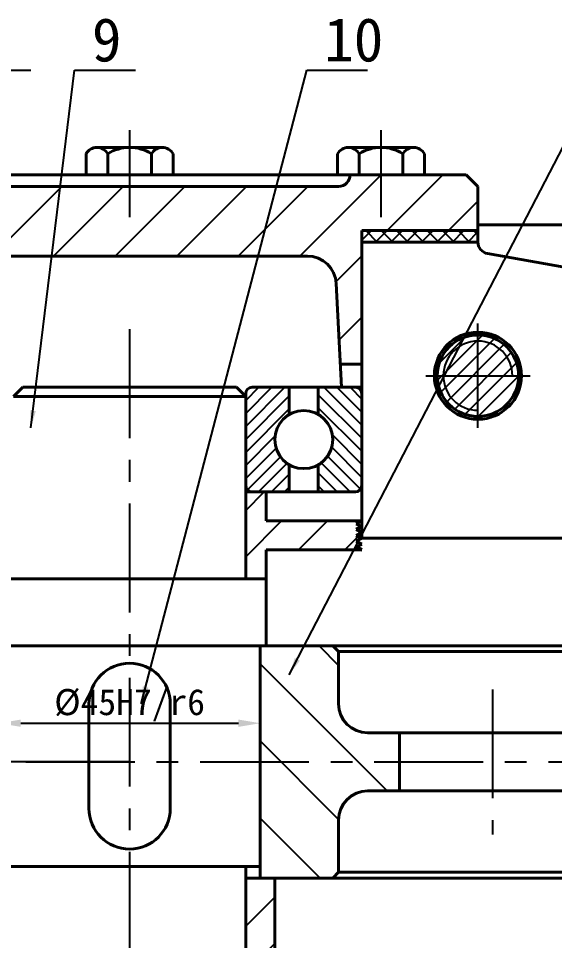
# Model space of a CAD drawing. Header units: inches. Extents: x 0 to 841, y -7 to 594.
# Drawn here: x 253.2 to 314.8, y 129.2 to 235 of the extents above; entities that cross this region are included whole.
import ezdxf

# ---------------------------------------------------------------- set-up
doc = ezdxf.new("R2010")
doc.units = ezdxf.units.IN
doc.header["$LTSCALE"] = 10
doc.header["$MEASUREMENT"] = 0
doc.linetypes.add('CENTER', pattern=[2, 1.25, -0.25, 0.25, -0.25])
for name, color, linetype, lineweight in [('AM_0', 7, 'Continuous', 50), ('中心线', 1, 'CENTER', 25), ('剖面线', 3, 'Continuous', 25), ('尺寸线', 4, 'Continuous', 25), ('文字', 7, 'Continuous', 25), ('粗实线', 7, 'Continuous', 40), ('细实线', 7, 'Continuous', 25)]:
    doc.layers.add(name, color=color, linetype=linetype, lineweight=lineweight)
doc.dimstyles.get("Standard").update_dxf_attribs({"dimtxt": 0.18, "dimasz": 0.18, "dimexe": 0.18, "dimexo": 0.0625, "dimgap": 0.09, "dimtad": 0, "dimtih": 1, "dimtoh": 1, "dimdec": 4, "dimzin": 0, "dimdsep": 46, "dimtxsty": 'Standard', "dimcen": 0.09, "dimadec": 0, "dimazin": 0, "dimtfac": 1, "dimtdec": 4, "dimtofl": 0, "dimtmove": 0, "dimatfit": 3, "dimfxl": 0, "dimtolj": 1, "dimtzin": 0, "dimarcsym": 0})
pattern_1 = [(45, (0, 0), (-2.651650429449553, 2.651650429449553), [])]

# ---------------------------------------------------------------- blocks, each defined once
blk = doc.blocks.new('*D26')
at = {"layer": 'Defpoints', "color": 0}
for p in [(251, 154.1497130933751), (281, 154.1497130933751), (281, 154.1497130933751)]:
    blk.add_point(p, dxfattribs=at)
at = {"layer": '尺寸线', "color": 0, "lineweight": -2}
for p, q in [((251, 154.1497130933751), (251, 155.1497130933751)), ((281, 154.1497130933751), (281, 155.1497130933751)), ((253.5, 154.1497130933751), (278.5, 154.1497130933751))]:
    blk.add_line(p, q, dxfattribs=at)
at = {"layer": '尺寸线', "color": 0}
for points in [[(253.5, 154.5663797600417), (253.5, 153.7330464267084), (251, 154.1497130933751)], [(278.5, 153.7330464267084), (278.5, 154.5663797600417), (281, 154.1497130933751)]]:
    blk.add_solid(points, dxfattribs=at)
at = {"layer": '尺寸线', "color": 0, "insert": (266, 156.2142130933751), "char_height": 3, "attachment_point": 5}
blk.add_mtext('\\A1;%%C45H7/r6', dxfattribs=at)
blk = doc.blocks.new('*D31')
at = {"layer": 'Defpoints', "color": 0}
for p in [(266, 149.7052686489306), (112.7570523306911, 34.70526864893063), (266, 34.70526864893063)]:
    blk.add_point(p, dxfattribs=at)
at = {"layer": '尺寸线', "color": 0, "lineweight": -2}
for p, q in [((266, 149.7052686489306), (111.7570523306911, 149.7052686489306)), ((112.7570523306911, 147.2052686489306), (112.7570523306911, 37.20526864893063)), ((266, 34.70526864893063), (111.7570523306911, 34.70526864893063))]:
    blk.add_line(p, q, dxfattribs=at)
at = {"layer": '尺寸线', "color": 0}
for points in [[(113.1737189973578, 147.2052686489306), (112.3403856640245, 147.2052686489306), (112.7570523306911, 149.7052686489306)], [(112.3403856640245, 37.20526864893063), (113.1737189973578, 37.20526864893063), (112.7570523306911, 34.70526864893063)]]:
    blk.add_solid(points, dxfattribs=at)
at = {"layer": '尺寸线', "color": 0, "insert": (110.7255523306911, 92.20526864893063), "char_height": 3, "attachment_point": 5, "rotation": 90}
blk.add_mtext('\\A1;172.5', dxfattribs=at)

msp = doc.modelspace()

# ---------------------------------------------------------------- hatches: boundary and pattern name
at = {"layer": '剖面线'}
h = msp.add_hatch(dxfattribs=at)
h.set_pattern_fill('ANSI31', color=256, scale=40, style=0)
h.set_pattern_definition([(45, (0, 0), (-3.535533905932737, 3.535533905932738), [])])
edge = h.paths.add_edge_path(flags=0)
edge.add_line((239.3333333333333, 195.3719353155973), (241.8, 195.3719353155973))
edge.add_line((241.8, 195.3719353155973), (242.2616562694907, 204.6050607054103))
edge.add_arc((245.5908307324168, 204.4386019822639), 3.333333333333333, 90, 177.1375947738883)
edge.add_line((245.5908307324168, 207.7719353155973), (286.4091692675832, 207.7719353155973))
edge.add_arc((286.4091692675832, 204.4386019822639), 3.333333333333333, 2.862405226111747, 90)
edge.add_line((290.2, 195.3719353155973), (289.7383437305094, 204.6050607054103))
edge.add_line((292.6666666666667, 195.3719353155973), (290.2, 195.3719353155973))
edge.add_line((292.6666666666667, 195.3719353155973), (292.6666666666667, 210.7052686489306))
edge.add_line((292.6666666666667, 210.7052686489306), (306, 210.7052686489306))
edge.add_line((306, 210.7052686489306), (306, 215.7719353155973))
edge.add_line((306, 215.7719353155973), (304.6666666666667, 217.1052686489306))
edge.add_line((304.6666666666667, 217.1052686489306), (291.3333333333333, 217.1052686489306))
edge.add_arc((290, 217.1052686489306), 1.333333333333333, 270, 360)
edge.add_line((290, 215.7719353155973), (242, 215.7719353155973))
edge.add_arc((242, 217.1052686489306), 1.333333333333333, 180, 270)
edge.add_line((227.3333333333333, 217.1052686489306), (240.6666666666667, 217.1052686489306))
edge.add_line((226, 215.7719353155973), (227.3333333333333, 217.1052686489306))
edge.add_line((226, 210.7052686489306), (226, 215.7719353155973))
edge.add_line((239.3333333333333, 210.7052686489306), (226, 210.7052686489306))
edge.add_line((239.3333333333333, 195.3719353155973), (239.3333333333333, 210.7052686489306))
h = msp.add_hatch(dxfattribs=at)
h.set_pattern_fill('ANSI37', color=256, scale=10, style=0)
h.set_pattern_definition([(45, (0, 0), (-0.8838834764831843, 0.8838834764831844), []), (135, (0, 0), (-0.8838834764831844, -0.8838834764831843), [])])
edge = h.paths.add_edge_path(flags=0)
edge.add_line((306, 209.3719353155973), (306, 210.7052686489306))
edge.add_line((292.6666666666667, 210.7052686489306), (306, 210.7052686489306))
edge.add_line((292.6666666666667, 209.3719353155973), (292.6666666666667, 210.7052686489306))
edge.add_line((292.6666666666667, 209.3719353155973), (306, 209.3719353155973))
h = msp.add_hatch(dxfattribs=at)
h.set_pattern_fill('ANSI31', color=256, scale=10, style=0)
h.set_pattern_definition([(45, (0, 0), (-0.8838834764831843, 0.8838834764831844), [])])
edge = h.paths.add_edge_path(flags=0)
edge.add_arc((306, 194.038601982264), 4.666666666666667, 0, 360)
h = msp.add_hatch(dxfattribs=at)
h.set_pattern_fill('ANSI31', color=256, scale=0.3333333333333333, style=0)
h.set_pattern_definition([(45, (279.3333333333333, 192.7052686489306), (-0.7483546767557626, 0.7483546767557627), [])])
h.paths.add_polyline_path([(284.3333333333333, 183.8185173029825, -0.2679491924311227), (282.6666666666666, 186.7052686489306, -0.2679491924311228), (284.3333333333333, 189.5920199948788), (284.3333333333333, 192.7052686489306), (280.0666666666667, 192.7052686489306, 0.4142135623730951), (279.3333333333333, 191.9719353155973), (279.3333333333333, 181.4386019822639, 0.4142135623730951), (280.0666666666667, 180.7052686489306), (284.3333333333333, 180.7052686489306)])
h = msp.add_hatch(dxfattribs=at)
h.set_pattern_fill('ANSI31', color=256, scale=0.3333333333333333, angle=90, style=0)
h.set_pattern_definition([(135, (279.3333333333333, 192.7052686489306), (-0.7483546767557627, -0.7483546767557626), [])])
h.paths.add_polyline_path([(292.6666666666666, 191.9719353155973, 0.414213562373095), (291.9333333333333, 192.7052686489306), (287.6666666666666, 192.7052686489306), (287.6666666666666, 189.5920199948787, -0.2679491924311227), (289.3333333333333, 186.7052686489306, -0.2679491924311227), (287.6666666666666, 183.8185173029825), (287.6666666666666, 180.7052686489306), (291.9333333333333, 180.7052686489306, 0.4142135623730951), (292.6666666666666, 181.4386019822639)])
h = msp.add_hatch(dxfattribs=at)
h.set_pattern_fill('ANSI31', color=256, scale=30, style=0)
h.set_pattern_definition(pattern_1)
edge = h.paths.add_edge_path(flags=0)
edge.add_line((279.3333333333333, 180.7052686489306), (281.6666666666666, 180.7052686489306))
edge.add_line((281.6666666666666, 180.7052686489306), (281.6666666666666, 177.3719353155973))
edge.add_line((279.3333333333333, 180.7052686489306), (279.3333333333333, 170.7052686489306))
edge.add_line((279.3333333333333, 170.7052686489306), (281.6666666666666, 170.7052686489306))
edge.add_line((281.6666666666666, 170.7052686489306), (281.6666666666666, 174.0386019822639))
edge.add_line((281.6666666666666, 174.0386019822639), (292.6666666666667, 174.0386019822639))
edge.add_line((292.6666666666667, 174.0386019822639), (292.6666666666667, 177.3719353155973))
edge.add_line((281.6666666666666, 177.3719353155973), (292.6666666666667, 177.3719353155973))
h = msp.add_hatch(dxfattribs=at)
h.set_pattern_fill('ANSI31', color=256, scale=50, angle=90, style=0)
h.set_pattern_definition([(135, (0, 0), (-4.419417382415922, -4.419417382415921), [])])
edge = h.paths.add_edge_path(flags=0)
edge.add_line((289.3333333333333, 163.038601982264), (281, 163.038601982264))
edge.add_line((289.3333333333333, 163.038601982264), (290, 162.3719353155973))
edge.add_line((290, 162.3719353155973), (290, 156.3719353155973))
edge.add_arc((293.3333333333333, 156.3719353155973), 3.333333333333333, 180, 270)
edge.add_line((293.3333333333333, 153.038601982264), (297, 153.038601982264))
edge.add_line((297, 153.038601982264), (297, 146.3719353155973))
edge.add_line((297, 146.3719353155973), (293.3333333333333, 146.3719353155973))
edge.add_arc((293.3333333333333, 143.038601982264), 3.333333333333333, 90, 180)
edge.add_line((290, 143.038601982264), (290, 137.038601982264))
edge.add_line((290, 137.038601982264), (289.3333333333333, 136.3719353155973))
edge.add_line((289.3333333333333, 136.3719353155973), (281, 136.3719353155973))
edge.add_line((281, 163.038601982264), (281, 136.3719353155973))
h = msp.add_hatch(dxfattribs=at)
h.set_pattern_fill('ANSI31', color=256, scale=30, style=0)
h.set_pattern_definition(pattern_1)
edge = h.paths.add_edge_path(flags=0)
edge.add_line((279.3333333333333, 118.7052686489306), (281.6666666666666, 118.7052686489306))
edge.add_line((281.6666666666666, 118.7052686489306), (281.6666666666666, 122.038601982264))
edge.add_line((279.3333333333333, 118.7052686489306), (279.3333333333333, 136.3719353155973))
edge.add_line((279.3333333333333, 136.3719353155973), (282.6666666666666, 136.3719353155973))
edge.add_line((282.6666666666666, 136.3719353155973), (282.6666666666666, 125.3719353155973))
edge.add_line((282.6666666666666, 125.3719353155973), (292.6666666666667, 125.3719353155973))
edge.add_line((292.6666666666667, 125.3719353155973), (292.6666666666667, 122.038601982264))
edge.add_line((281.6666666666666, 122.038601982264), (292.6666666666667, 122.038601982264))

# ---------------------------------------------------------------- linework, layer by layer
at = {"layer": 'AM_0'}
for p, q in [((292.6666666666667, 177.3719353155973), (292, 177.0386019822639)), ((292.6666666666667, 176.7052686489306), (292, 177.0386019822639)), ((292.6666666666667, 176.7052686489306), (292, 176.3719353155973)), ((292.6666666666667, 176.0386019822639), (292, 176.3719353155973)), ((292.6666666666667, 176.0386019822639), (292, 175.7052686489306)), ((292.6666666666667, 175.3719353155973), (292, 175.7052686489306)), ((292.6666666666667, 175.3719353155973), (292, 175.0386019822639)), ((292.6666666666667, 174.7052686489306), (292, 175.0386019822639)), ((292.6666666666667, 174.7052686489306), (292, 174.3719353155973)), ((292.6666666666667, 174.0386019822639), (292, 174.3719353155973))]:
    msp.add_line(p, q, dxfattribs=at)
at = {"layer": '中心线'}
for p, q in [((266, 222.2386019822639), (266, 212.2386019822639)), ((294.8675134594813, 222.2386019822639), (294.8675134594813, 212.2386019822639)), ((306, 188.038601982264), (306, 200.038601982264)), ((266, 199.3719353155973), (266, 31.37193531559729)), ((300, 194.038601982264), (312, 194.038601982264)), ((307.6666666666667, 158.038601982264), (307.6666666666667, 141.3719353155973)), ((114.0903856640245, 149.7052686489306), (368.6666666666666, 149.7052686489306))]:
    msp.add_line(p, q, dxfattribs=at)
at = {"layer": '粗实线'}
for p, q in [((262.2472232502674, 220.2386019822639), (269.7527767497326, 220.2386019822639)), ((291.1147367097487, 220.2386019822639), (298.6202902092139, 220.2386019822639)), ((260.9962976670232, 217.1052686489306), (260.9962976670232, 219.5163797600417)), ((263.4981488335116, 217.1052686489306), (263.4981488335116, 219.5163797600417)), ((268.5018511664884, 217.1052686489306), (268.5018511664884, 219.5163797600417)), ((271.0037023329767, 219.5163797600417), (271.0037023329767, 217.1052686489306)), ((289.8638111265045, 217.1052686489306), (289.8638111265045, 219.5163797600417)), ((292.3656622929929, 217.1052686489306), (292.3656622929929, 219.5163797600417)), ((297.3693646259697, 217.1052686489306), (297.3693646259697, 219.5163797600417)), ((299.871215792458, 219.5163797600417), (299.871215792458, 217.1052686489306)), ((304.6666666666667, 217.1052686489306), (227.3333333333333, 217.1052686489306)), ((260.9962976670232, 217.1052686489306), (271.0037023329767, 217.1052686489306)), ((289.8638111265045, 217.1052686489306), (299.871215792458, 217.1052686489306)), ((306, 215.7719353155973), (304.6666666666667, 217.1052686489306)), ((290, 215.7719353155973), (242, 215.7719353155973)), ((306, 215.7719353155973), (306, 209.3719353155973)), ((292.6666666666667, 210.7052686489306), (306, 210.7052686489306)), ((292.6666666666667, 210.7052686489306), (292.6666666666667, 175.3719353155973)), ((306, 211.3719353155973), (338.6666666666666, 211.3719353155973)), ((292.6666666666667, 209.3719353155973), (306, 209.3719353155973)), ((245.5908307324168, 207.7719353155973), (286.4091692675832, 207.7719353155973)), ((307.1018024297774, 208.058858311581), (354.3153090355591, 199.7338432431244)), ((290.3333333333334, 192.7052686489306), (289.7383437305094, 204.6050607054103)), ((292.6666666666667, 195.3719353155973), (290.2, 195.3719353155973)), ((252.6666666666667, 191.638601982264), (253.7333333333333, 192.7052686489306)), ((253.7333333333333, 192.7052686489306), (278.2666666666667, 192.7052686489306)), ((279.3333333333333, 191.638601982264), (278.2666666666667, 192.7052686489306)), ((291.9333333333333, 192.7052686489306), (280.0666666666667, 192.7052686489306)), ((284.3333333333333, 189.5920199948788), (284.3333333333333, 192.7052686489306)), ((287.6666666666666, 189.5920199948788), (287.6666666666666, 192.7052686489306)), ((292.6666666666667, 192.7052686489306), (290.3333333333334, 192.7052686489306)), ((252.6666666666667, 191.638601982264), (279.3333333333333, 191.638601982264)), ((279.3333333333333, 191.9719353155973), (279.3333333333333, 181.4386019822639)), ((279.3333333333333, 170.7052686489306), (279.3333333333333, 191.638601982264)), ((292.6666666666666, 181.4386019822639), (292.6666666666666, 191.9719353155973)), ((284.3333333333333, 183.8185173029825), (284.3333333333333, 180.7052686489306)), ((287.6666666666666, 183.8185173029825), (287.6666666666666, 180.7052686489306)), ((279.3333333333333, 180.7052686489306), (281.6666666666666, 180.7052686489306)), ((280.0666666666667, 180.7052686489306), (291.9333333333333, 180.7052686489306)), ((281.6666666666666, 180.7052686489306), (281.6666666666666, 177.3719353155973)), ((281.6666666666666, 177.3719353155973), (292.6666666666667, 177.3719353155973)), ((292.6666666666667, 175.3719353155973), (336.6666666666667, 175.3719353155973)), ((281.6666666666666, 170.7052686489306), (281.6666666666666, 174.0386019822639)), ((281.6666666666666, 174.0386019822639), (292.6666666666667, 174.0386019822639)), ((250.3333333333333, 170.7052686489306), (281.6666666666667, 170.7052686489306)), ((279.3333333333333, 170.7052686489306), (281.6666666666666, 170.7052686489306)), ((281.6666666666667, 163.038601982264), (281.6666666666667, 170.7052686489306)), ((250.3333333333333, 163.038601982264), (281.6666666666667, 163.038601982264)), ((281, 137.7052686489306), (281, 163.038601982264)), ((289.3333333333333, 163.038601982264), (281, 163.038601982264)), ((281, 163.038601982264), (281, 136.3719353155973)), ((281, 163.038601982264), (331.3333333333333, 163.038601982264)), ((289.3333333333333, 163.038601982264), (290, 162.3719353155973)), ((290, 162.3719353155973), (290, 156.3719353155973)), ((290, 162.3719353155973), (325.3333333333333, 162.3719353155973)), ((261.3333333333333, 156.3719353155973), (261.3333333333333, 144.3719353155973)), ((270.6666666666667, 156.3719353155973), (270.6666666666667, 144.3719353155973)), ((293.3333333333333, 153.038601982264), (297, 153.038601982264)), ((293.3333333333333, 153.038601982264), (322, 153.038601982264)), ((297, 153.038601982264), (297, 146.3719353155973)), ((297, 146.3719353155973), (293.3333333333333, 146.3719353155973)), ((293.3333333333333, 146.3719353155973), (322, 146.3719353155973)), ((290, 143.038601982264), (290, 137.038601982264)), ((251, 137.7052686489306), (281, 137.7052686489306)), ((279.3333333333333, 106.7052686489306), (279.3333333333333, 137.7052686489306)), ((290, 137.038601982264), (289.3333333333333, 136.3719353155973)), ((290, 137.038601982264), (325.3333333333333, 137.038601982264)), ((279.3333333333333, 136.3719353155973), (331.3333333333333, 136.3719353155973)), ((279.3333333333333, 136.3719353155973), (282.6666666666666, 136.3719353155973)), ((289.3333333333333, 136.3719353155973), (281, 136.3719353155973)), ((282.6666666666666, 136.3719353155973), (282.6666666666666, 125.3719353155973))]:
    msp.add_line(p, q, dxfattribs=at)
for centre, radius in [((306, 194.038601982264), 5), ((306, 194.038601982264), 4.666666666666667), ((286, 186.7052686489306), 3.333333333333333)]:
    msp.add_circle(centre, radius, dxfattribs=at)
for centre, radius, start, end in [((262.2472232502674, 218.7941575378195), 1.444444444444444, 30.00000000000063, 149.9999999999994), ((266, 215.5441575378195), 4.694444444444423, 57.79577249602784, 122.2042275039722), ((269.7527767497326, 218.7941575378195), 1.444444444444444, 30.00000000000063, 149.9999999999994), ((291.1147367097487, 218.7941575378195), 1.444444444444444, 30.00000000000063, 149.9999999999994), ((294.8675134594813, 215.5441575378195), 4.694444444444423, 57.79577249602784, 122.2042275039722), ((298.6202902092139, 218.7941575378195), 1.444444444444444, 30.00000000000063, 149.9999999999994), ((290, 217.1052686489306), 1.333333333333333, 270, 0), ((307.3333333333333, 209.3719353155973), 1.333333333333333, 180, 260), ((286.4091692675832, 204.4386019822639), 3.333333333333333, 2.862405226111747, 90), ((280.0666666666667, 191.9719353155973), 0.7333333333333334, 90, 180), ((291.9333333333333, 191.9719353155973), 0.7333333333333334, 0, 90), ((280.0666666666667, 181.4386019822639), 0.7333333333333334, 180, 270), ((291.9333333333333, 181.4386019822639), 0.7333333333333334, 270, 0), ((266, 156.3719353155973), 4.666666666666667, 0, 180), ((293.3333333333333, 156.3719353155973), 3.333333333333333, 180, 270), ((293.3333333333333, 143.038601982264), 3.333333333333333, 90, 180), ((266, 144.3719353155973), 4.666666666666667, 180, 0)]:
    msp.add_arc(centre, radius, start, end, dxfattribs=at)
at = {"layer": '细实线'}
for p, q in [((247.6666666666667, 229.1052686489306), (254.6666666666667, 229.1052686489306)), ((259.6666666666667, 229.1052686489306), (266.6666666666667, 229.1052686489306)), ((286.3333333333333, 229.1052686489306), (293.3333333333333, 229.1052686489306))]:
    msp.add_line(p, q, dxfattribs=at)
msp.add_arc((306, 194.038601982264), 3.966666666666667, 0, 270, dxfattribs=at)

# ---------------------------------------------------------------- texts
at = {"layer": '文字', "char_height": 5, "attachment_point": 1}
for s, insert in [('9', (261.6666666666667, 235.1052686489306)), ('10', (288.3333333333333, 235.1052686489306))]:
    msp.add_mtext(s, dxfattribs=dict(at, insert=insert))

# ---------------------------------------------------------------- dimensions: what is measured, and where the dimension line sits
at = {"layer": '尺寸线'}
for p1, p2, distance, text, picture, middle in [((251, 154.1497130933751), (281, 154.1497130933751), 0, '%%C45H7/r6', '*D26', (266, 156.2142130933751)), ((266, 149.7052686489306), (266, 34.70526864893063), -153.2429476693089, '172.5', '*D31', (110.7255523306911, 92.20526864893063))]:
    dim = msp.add_aligned_dim(p1=p1, p2=p2, distance=distance, text=text, dimstyle='Standard', override={"dimtxt": 3, "dimasz": 2.5, "dimexe": 1, "dimexo": 0, "dimgap": 0.5, "dimtad": 1, "dimtih": 0, "dimtoh": 0}, dxfattribs=at)
    dim.commit()
    dim.dimension.update_dxf_attribs({"geometry": picture, "text_midpoint": middle})

# ---------------------------------------------------------------- leaders
at = {"layer": '细实线'}
for points in [[(254.6666666666667, 188.038601982264), (259.6666666666667, 229.1052686489306)], [(267.3333333333333, 156.3719353155973), (286.3333333333333, 229.1052686489306)], [(284.3333333333333, 159.7052686489306), (320.3333333333333, 229.1052686489306)]]:
    msp.add_leader(points, dimstyle='Standard', override={"dimasz": 2}, dxfattribs=at)

doc.saveas('drawing.dxf')
